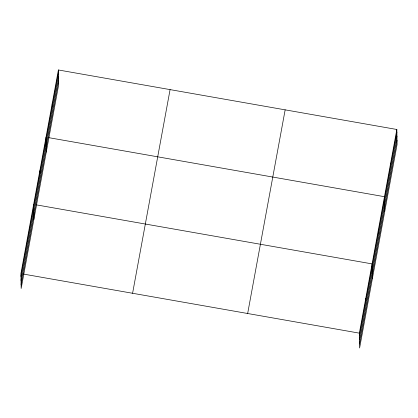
<?xml version="1.0" encoding="UTF-8"?>
<svg xmlns="http://www.w3.org/2000/svg" width="418" height="418" viewBox="0 0 418 418"><rect width="100%" height="100%" fill="white"/><g stroke="black" fill="none" stroke-linecap="round" stroke-linejoin="round"><path stroke-width="0.63" d="M58.395 69.973L20.9 273.633L21.161 288.514L58.656 84.854L58.395 69.973L396.839 129.486L397.1 144.367L359.605 348.027L359.344 333.146L396.839 129.486M20.947 276.319L58.442 72.659M21.015 280.342L58.51 76.682M21.088 284.491L58.583 80.831M132.59 293.269L170.079 89.614M247.66 313.505L285.154 109.845M359.391 335.832L396.886 132.172M359.464 339.855L396.959 136.195M359.537 344.004L397.032 140.344M48.587 137.632L384.466 196.695L384.727 211.576M36.214 204.841L372.093 263.899L372.354 278.78M23.465 274.083L359.344 333.146M390.652 163.088L390.699 165.774M378.28 230.297L378.327 232.983M365.719 298.52L365.766 301.206M52.208 103.575L52.255 106.261M46.022 137.182L46.283 152.063M39.835 170.784L39.882 173.47M33.649 204.386L33.905 219.267M27.274 239.007L27.322 241.693"/></g></svg>
